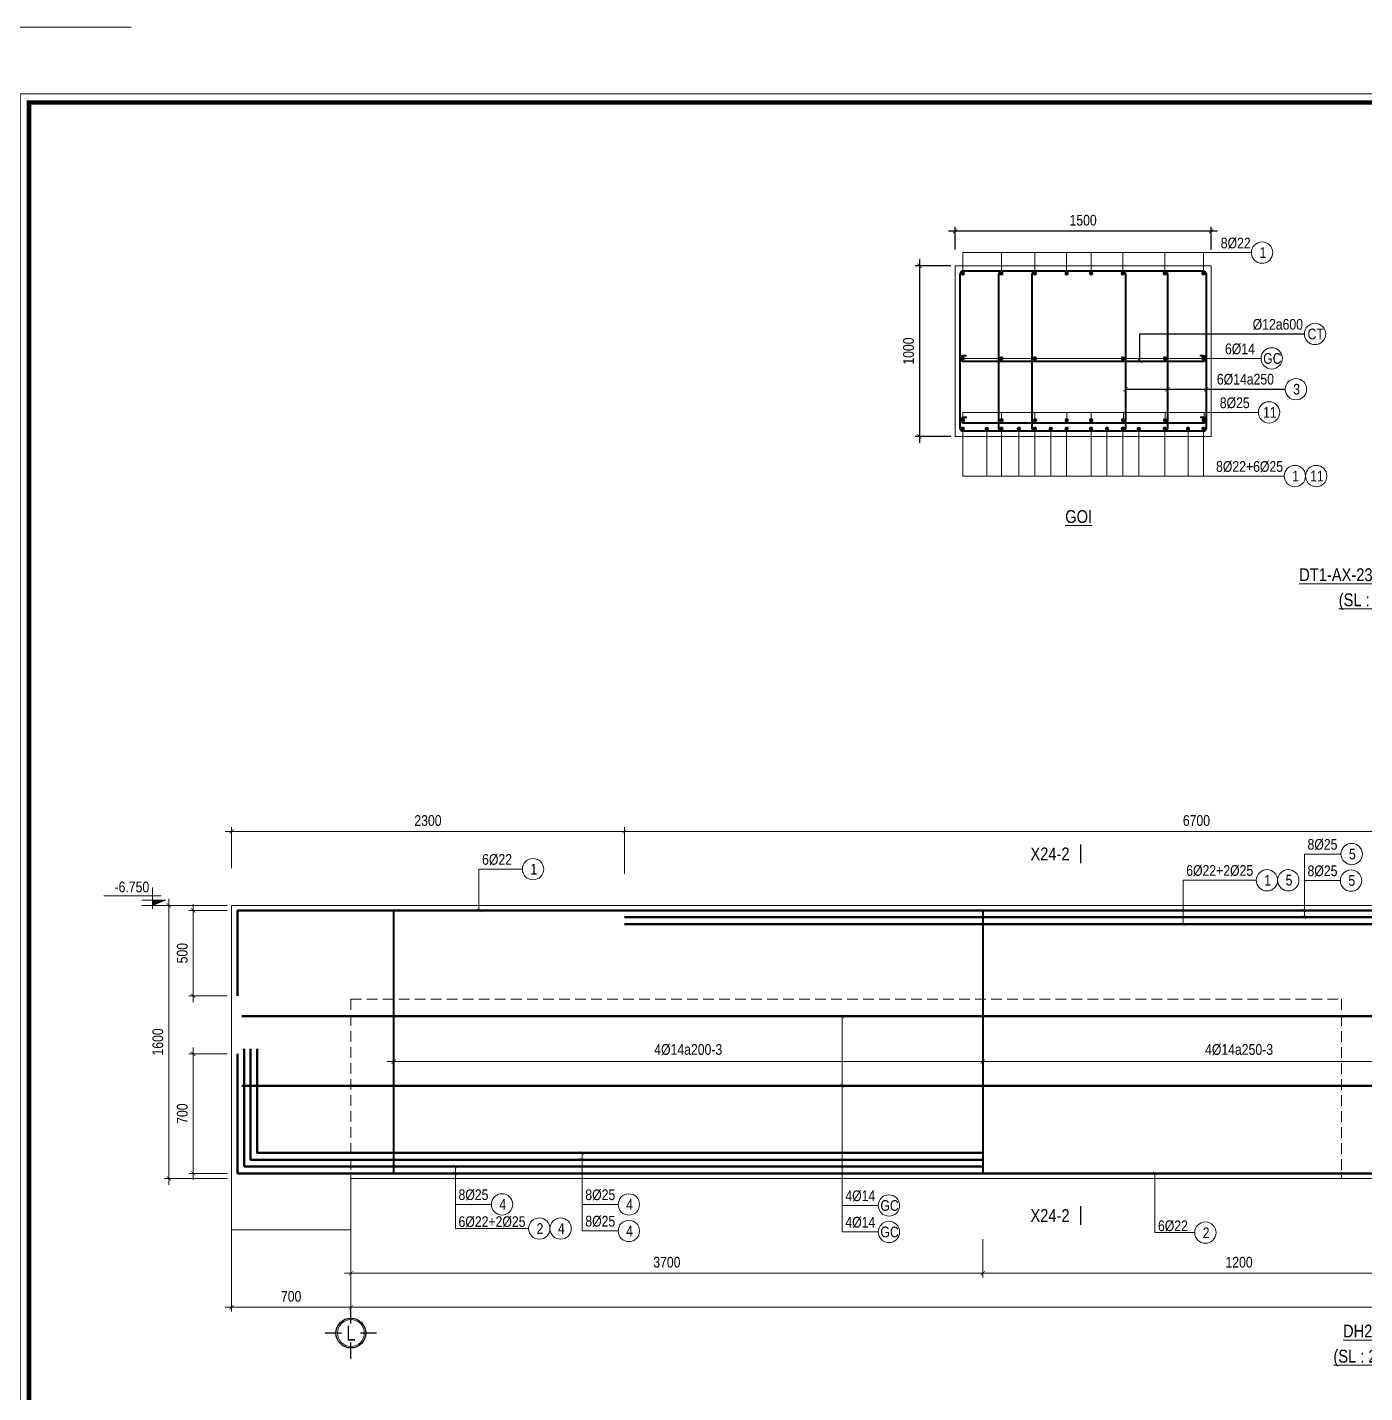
# Model space of a CAD drawing. Header units: millimetres. Extents: x 3014920 to 3563667, y -1638653 to -1356471.
# Drawn here: x 3302465 to 3310296, y -1593926 to -1585927 of the extents above; entities that cross this region are included whole.
import ezdxf
from ezdxf.enums import TextEntityAlignment as Align
from ezdxf.xclip import XClip

# ---------------------------------------------------------------- set-up
doc = ezdxf.new("R2010")
doc.units = ezdxf.units.MM
doc.header["$MEASUREMENT"] = 0
doc.header["$XCLIPFRAME"] = 0
doc.header["$PDMODE"] = 2
doc.linetypes.add('HIDDEN', pattern=[0.375, 0.25, -0.125])
doc.layers.get('0').update_dxf_attribs({"lineweight": 9})
doc.layers.get('Defpoints').update_dxf_attribs({"color": 10, "lineweight": 0})
for name, color, linetype, lineweight in [('2', 2, 'Continuous', 20), ('CDAI', 21, 'Continuous', 40), ('CTHEP', 50, 'Continuous', 50), ('DBAO', 90, 'Continuous', 13), ('DGIONG', 130, 'Continuous', 13), ('HATCH', 154, 'Continuous', 9), ('KTH', 154, 'Continuous', 9), ('Net khuat', 8, 'HIDDEN', 13), ('TEXT', 7, 'Continuous', 15), ('TEXT P X', 1, 'Continuous', 9)]:
    doc.layers.add(name, color=color, linetype=linetype, lineweight=lineweight)
doc.layers.add('8', color=8, linetype='Continuous')
doc.styles.add('HELVECONDENSE', font='VHELVCN_0.TTF')
doc.styles.add('Star-HelCon', font='VHELVCN_0.TTF')
doc.styles.add('TTP-HelCon', font='VHELVCN_0.TTF')
doc.styles.add('VNI-HELVE-CONDENSE', font='VHELVCN_0.TTF')
doc.dimstyles.new('kc-25', dxfattribs={"dimtxt": 62.5, "dimasz": 20, "dimexe": 20, "dimexo": 50, "dimgap": 25, "dimtad": 3, "dimdec": 0, "dimzin": 0, "dimdsep": 46, "dimtxsty": 'VNI-HELVE-CONDENSE', "dimblk": 'DIM', "dimcen": 2.5, "dimclrd": 256, "dimclre": 154, "dimclrt": 7, "dimaunit": 1, "dimadec": 0, "dimazin": 0, "dimtfac": 1, "dimtdec": 0, "dimtix": 1, "dimtmove": 0, "dimatfit": 3, "dimldrblk": 'DOT', "dimfxl": 1, "dimtolj": 1, "dimtzin": 0, "dimarcsym": 0})
doc.dimstyles.new('TTP-25', dxfattribs={"dimscale": 25, "dimtxt": 2.5, "dimasz": 1, "dimexe": 1, "dimexo": 1, "dimgap": 0.09, "dimtad": 0, "dimdec": 4, "dimrnd": 1, "dimzin": 9, "dimdsep": 46, "dimtxsty": 'TTP-HelCon', "dimblk": 'ARCHTICK', "dimcen": 0.09, "dimdle": 1.5, "dimclrd": 256, "dimclre": 256, "dimclrt": 7, "dimadec": 0, "dimazin": 0, "dimtfac": 1, "dimtdec": 4, "dimtmove": 0, "dimatfit": 3, "dimldrblk": 'ARCHTICK', "dimfxl": 1, "dimtvp": 1, "dimtolj": 1, "dimtzin": 0, "dimarcsym": 0})

# ---------------------------------------------------------------- blocks, each defined once
blk = doc.blocks.new('_ArchTick')
at = {"color": 0, "linetype": 'ByBlock', "const_width": 0.15}
blk.add_lwpolyline([(-0.5, -0.5), (0.5, 0.5)], dxfattribs=at)
blk = doc.blocks.new('*D2310')
at = {"layer": 'Defpoints', "color": 0, "transparency": 16777216}
for p in [(1369.3, -1899.7), (4370, -1899.7), (4370, -2124.7)]:
    blk.add_point(p, dxfattribs=at)
at = {"layer": 'KTH', "lineweight": -2, "transparency": 16777216}
for p, q in [((1369.3, -1924.7), (1369.3, -2149.7)), ((4370, -1924.7), (4370, -2149.7)), ((1331.8, -2124.7), (4407.5, -2124.7))]:
    blk.add_line(p, q, dxfattribs=at)
at = {"layer": 'KTH', "lineweight": -2, "transparency": 16777216, "xscale": 25, "yscale": 25, "zscale": 25, "rotation": 180}
blk.add_blockref('_ArchTick', (1369.3, -2124.7), dxfattribs=at)
at = {"layer": 'KTH', "lineweight": -2, "transparency": 16777216, "xscale": 25, "yscale": 25, "zscale": 25}
blk.add_blockref('_ArchTick', (4370, -2124.7), dxfattribs=at)
at = {"layer": 'KTH', "color": 7, "transparency": 16777216, "insert": (2869.7, -2060.8), "char_height": 62.5, "attachment_point": 5, "style": 'TTP-HelCon'}
blk.add_mtext('\\A1;1200', dxfattribs=at)
blk = doc.blocks.new('DIM')
h = blk.add_hatch(color=1)
h.paths.add_polyline_path([(0.49, 0.29, 1), (0.29, 0.49), (-0.19, 0), (0.19, 0)])
h.paths.add_polyline_path([(0.19, 0), (-0.19, 0), (-0.49, -0.29, 1), (-0.29, -0.49)])
at = {"color": 9}
for p, q in [((-0.19, 0), (-1.5, 0)), ((0.19, 0), (1.5, 0))]:
    blk.add_line(p, q, dxfattribs=at)
at = {"color": 1}
for p, q in [((-0.49, -0.29), (0.29, 0.49)), ((-0.29, -0.49), (0.49, 0.29)), ((-0.19, 0), (0.19, 0))]:
    blk.add_line(p, q, dxfattribs=at)
blk.add_arc((-0.39, -0.39), 0.138, 135, 315, dxfattribs=at)
blk = doc.blocks.new('*D2312')
at = {"layer": 'Defpoints', "color": 0, "transparency": 16777216}
for p in [(9920, -1797.3), (-2331, -1899.7), (9920, -2324.6)]:
    blk.add_point(p, dxfattribs=at)
at = {"layer": 'KTH', "lineweight": -2, "transparency": 16777216}
for p, q in [((9920, -1822.3), (9920, -2349.6)), ((-2331, -1924.7), (-2331, -2349.6)), ((-2368.5, -2324.6), (9957.5, -2324.6))]:
    blk.add_line(p, q, dxfattribs=at)
at = {"layer": 'KTH', "lineweight": -2, "transparency": 16777216, "xscale": 25, "yscale": 25, "zscale": 25, "rotation": 180}
blk.add_blockref('_ArchTick', (-2331, -2324.6), dxfattribs=at)
at = {"layer": 'KTH', "lineweight": -2, "transparency": 16777216, "xscale": 25, "yscale": 25, "zscale": 25}
blk.add_blockref('_ArchTick', (9920, -2324.6), dxfattribs=at)
at = {"layer": 'KTH', "color": 7, "transparency": 16777216, "insert": (3794.5, -2260.8), "char_height": 62.5, "attachment_point": 5, "style": 'TTP-HelCon'}
blk.add_mtext('\\A1;10450', dxfattribs=at)
blk = doc.blocks.new('*D2313')
at = {"layer": 'Defpoints', "color": 0, "transparency": 16777216}
for p in [(1369.3, -709.4), (4370, -709.4), (4370, -885.1)]:
    blk.add_point(p, dxfattribs=at)
at = {"layer": 'KTH', "lineweight": -2, "transparency": 16777216}
for p, q in [((1369.3, -734.4), (1369.3, -910.1)), ((4370, -734.4), (4370, -910.1)), ((1331.8, -885.1), (4407.5, -885.1))]:
    blk.add_line(p, q, dxfattribs=at)
at = {"layer": 'KTH', "lineweight": -2, "transparency": 16777216, "xscale": 25, "yscale": 25, "zscale": 25, "rotation": 180}
blk.add_blockref('_ArchTick', (1369.3, -885.1), dxfattribs=at)
at = {"layer": 'KTH', "lineweight": -2, "transparency": 16777216, "xscale": 25, "yscale": 25, "zscale": 25}
blk.add_blockref('_ArchTick', (4370, -885.1), dxfattribs=at)
at = {"layer": 'KTH', "color": 7, "transparency": 16777216, "insert": (2869.7, -815.2), "char_height": 62.5, "attachment_point": 5, "style": 'TTP-HelCon'}
blk.add_mtext('\\A1;4Þ14a250-3', dxfattribs=at)
blk = doc.blocks.new('*D2324')
at = {"layer": 'Defpoints', "color": 0, "transparency": 16777216}
for p in [(-2080.7, -688), (1369.3, -688), (1369.3, -885.1)]:
    blk.add_point(p, dxfattribs=at)
at = {"layer": 'KTH', "lineweight": -2, "transparency": 16777216}
for p, q in [((-2080.7, -713), (-2080.7, -910.1)), ((1369.3, -713), (1369.3, -910.1)), ((-2118.2, -885.1), (1406.8, -885.1))]:
    blk.add_line(p, q, dxfattribs=at)
at = {"layer": 'KTH', "lineweight": -2, "transparency": 16777216, "xscale": 25, "yscale": 25, "zscale": 25, "rotation": 180}
blk.add_blockref('_ArchTick', (-2080.7, -885.1), dxfattribs=at)
at = {"layer": 'KTH', "lineweight": -2, "transparency": 16777216, "xscale": 25, "yscale": 25, "zscale": 25}
blk.add_blockref('_ArchTick', (1369.3, -885.1), dxfattribs=at)
at = {"layer": 'KTH', "color": 7, "transparency": 16777216, "insert": (-355.7, -815.2), "char_height": 62.5, "attachment_point": 5, "style": 'TTP-HelCon'}
blk.add_mtext('\\A1;4Þ14a200-3', dxfattribs=at)
blk = doc.blocks.new('*D2326')
at = {"layer": 'Defpoints', "color": 0, "transparency": 16777216}
for p in [(-729.7, 463), (-729.7, 189), (5970, 189)]:
    blk.add_point(p, dxfattribs=at)
at = {"layer": 'KTH', "lineweight": -2, "transparency": 16777216}
for p, q in [((-729.7, 214), (-729.7, 488)), ((5970, 214), (5970, 488)), ((6007.5, 463), (-767.2, 463))]:
    blk.add_line(p, q, dxfattribs=at)
at = {"layer": 'KTH', "lineweight": -2, "transparency": 16777216, "xscale": 25, "yscale": 25, "zscale": 25, "rotation": 180}
blk.add_blockref('_ArchTick', (-729.7, 463), dxfattribs=at)
at = {"layer": 'KTH', "lineweight": -2, "transparency": 16777216, "xscale": 25, "yscale": 25, "zscale": 25}
blk.add_blockref('_ArchTick', (5970, 463), dxfattribs=at)
at = {"layer": 'KTH', "color": 7, "transparency": 16777216, "insert": (2620.2, 526.8), "char_height": 62.5, "attachment_point": 5, "style": 'TTP-HelCon'}
blk.add_mtext('\\A1;6700', dxfattribs=at)
blk = doc.blocks.new('MC')
at = {"layer": 'CTHEP', "const_width": 10, "elevation": 0}
blk.add_lwpolyline([(36, 150), (36, 0)], dxfattribs=at)
at = {"layer": 'TEXT', "style": 'TTP-HelCon'}
blk.add_attdef('A', text='', height=100, dxfattribs=at).set_placement((-50, 26), align=Align.RIGHT)
blk = doc.blocks.new('CODE')
at = {"layer": 'DBAO'}
for p, q in [((-62.5, -20), (-62.5, 105)), ((-62.5, 0), (-137.5, 30)), ((-137.5, 30), (0, 30)), ((-137.5, 0), (0, 0)), ((-112.5, 55), (223.6, 55))]:
    blk.add_line(p, q, dxfattribs=at)
at = {"layer": 'HATCH', "color": 1}
blk.add_solid([(-62.5, 0), (-137.5, 30), (-62.5, 30)], dxfattribs=at)
blk = doc.blocks.new('*D2330')
at = {"layer": 'Defpoints', "color": 0, "transparency": 16777216}
for p in [(-3029.7, 0), (-3254.3, -500), (-3029.7, -500)]:
    blk.add_point(p, dxfattribs=at)
at = {"layer": 'KTH', "lineweight": -2, "transparency": 16777216}
for p, q in [((-3054.7, 0), (-3279.3, 0)), ((-3254.3, 37.5), (-3254.3, -537.5)), ((-3054.7, -500), (-3279.3, -500))]:
    blk.add_line(p, q, dxfattribs=at)
at = {"layer": 'KTH', "lineweight": -2, "transparency": 16777216, "xscale": 25, "yscale": 25, "zscale": 25}
for p, rotation in [((-3254.3, 0), 90), ((-3254.3, -500), 270)]:
    blk.add_blockref('_ArchTick', p, dxfattribs=dict(at, rotation=rotation))
at = {"layer": 'KTH', "color": 7, "transparency": 16777216, "insert": (-3318.1, -250), "char_height": 62.5, "attachment_point": 5, "rotation": 90, "style": 'TTP-HelCon'}
blk.add_mtext('\\A1;500', dxfattribs=at)
blk = doc.blocks.new('*D2331')
at = {"layer": 'Defpoints', "color": 0, "transparency": 16777216}
for p in [(-3029.7, -840), (-3254.3, -1540), (-3029.7, -1540)]:
    blk.add_point(p, dxfattribs=at)
at = {"layer": 'KTH', "lineweight": -2, "transparency": 16777216}
for p, q in [((-3054.7, -840), (-3279.3, -840)), ((-3254.3, -802.5), (-3254.3, -1577.5)), ((-3054.7, -1540), (-3279.3, -1540))]:
    blk.add_line(p, q, dxfattribs=at)
at = {"layer": 'KTH', "lineweight": -2, "transparency": 16777216, "xscale": 25, "yscale": 25, "zscale": 25}
for p, rotation in [((-3254.3, -840), 90), ((-3254.3, -1540), 270)]:
    blk.add_blockref('_ArchTick', p, dxfattribs=dict(at, rotation=rotation))
at = {"layer": 'KTH', "color": 7, "transparency": 16777216, "insert": (-3318.1, -1190), "char_height": 62.5, "attachment_point": 5, "rotation": 90, "style": 'TTP-HelCon'}
blk.add_mtext('\\A1;700', dxfattribs=at)
blk = doc.blocks.new('dau truc')
blk.add_circle((0, 0), 180)
at = {"layer": '8'}
for p, q in [((0, 127), (0, 345)), ((-127, 0), (-345, 0)), ((0, -345), (0, -127)), ((345, 0), (127, 0))]:
    blk.add_line(p, q, dxfattribs=at)
blk.add_circle((0, 0), 200, dxfattribs=at)
at = {"layer": 'TEXT', "style": 'HELVECONDENSE'}
blk.add_attdef('A', text='', height=233, dxfattribs=at).set_placement((0, 0), align=Align.MIDDLE)
blk = doc.blocks.new('*D2332')
at = {"layer": 'Defpoints', "color": 0, "transparency": 16777216}
for p in [(-2330.7, -1899.7), (1369.3, -1899.7), (-2330.7, -2124.7)]:
    blk.add_point(p, dxfattribs=at)
at = {"layer": 'KTH', "lineweight": -2, "transparency": 16777216}
for p, q in [((-2330.7, -1924.7), (-2330.7, -2149.7)), ((1369.3, -1924.7), (1369.3, -2149.7)), ((1406.8, -2124.7), (-2368.2, -2124.7))]:
    blk.add_line(p, q, dxfattribs=at)
at = {"layer": 'KTH', "lineweight": -2, "transparency": 16777216, "xscale": 25, "yscale": 25, "zscale": 25, "rotation": 180}
blk.add_blockref('_ArchTick', (-2330.7, -2124.7), dxfattribs=at)
at = {"layer": 'KTH', "lineweight": -2, "transparency": 16777216, "xscale": 25, "yscale": 25, "zscale": 25}
blk.add_blockref('_ArchTick', (1369.3, -2124.7), dxfattribs=at)
at = {"layer": 'KTH', "color": 7, "transparency": 16777216, "insert": (-480.7, -2060.8), "char_height": 62.5, "attachment_point": 5, "style": 'TTP-HelCon'}
blk.add_mtext('\\A1;3700', dxfattribs=at)
blk = doc.blocks.new('*D2333')
at = {"layer": 'Defpoints', "color": 0, "transparency": 16777216}
for p in [(-3030.7, -1742.5), (-2331, -1759.7), (-2331, -2324.6)]:
    blk.add_point(p, dxfattribs=at)
at = {"layer": 'KTH', "lineweight": -2, "transparency": 16777216}
for p, q in [((-3030.7, -1767.5), (-3030.7, -2349.6)), ((-2331, -1784.7), (-2331, -2349.6)), ((-3068.2, -2324.6), (-2293.5, -2324.6))]:
    blk.add_line(p, q, dxfattribs=at)
at = {"layer": 'KTH', "lineweight": -2, "transparency": 16777216, "xscale": 25, "yscale": 25, "zscale": 25, "rotation": 180}
blk.add_blockref('_ArchTick', (-3030.7, -2324.6), dxfattribs=at)
at = {"layer": 'KTH', "lineweight": -2, "transparency": 16777216, "xscale": 25, "yscale": 25, "zscale": 25}
blk.add_blockref('_ArchTick', (-2331, -2324.6), dxfattribs=at)
at = {"layer": 'KTH', "color": 7, "transparency": 16777216, "insert": (-2680.8, -2260.8), "char_height": 62.5, "attachment_point": 5, "style": 'TTP-HelCon'}
blk.add_mtext('\\A1;700', dxfattribs=at)
blk = doc.blocks.new('*D2334')
at = {"layer": 'Defpoints', "color": 0, "transparency": 16777216}
for p in [(-3397.4, 30), (-3029.7, 30), (-3029.7, -1570)]:
    blk.add_point(p, dxfattribs=at)
at = {"layer": 'KTH', "lineweight": -2, "transparency": 16777216}
for p, q in [((-3054.7, 30), (-3422.4, 30)), ((-3397.4, -1607.5), (-3397.4, 67.5)), ((-3054.7, -1570), (-3422.4, -1570))]:
    blk.add_line(p, q, dxfattribs=at)
at = {"layer": 'KTH', "lineweight": -2, "transparency": 16777216, "xscale": 25, "yscale": 25, "zscale": 25}
for p, rotation in [((-3397.4, 30), 90), ((-3397.4, -1570), 270)]:
    blk.add_blockref('_ArchTick', p, dxfattribs=dict(at, rotation=rotation))
at = {"layer": 'KTH', "color": 7, "transparency": 16777216, "insert": (-3461.3, -770), "char_height": 62.5, "attachment_point": 5, "rotation": 90, "style": 'TTP-HelCon'}
blk.add_mtext('\\A1;1600', dxfattribs=at)
blk = doc.blocks.new('*D2335')
at = {"layer": 'Defpoints', "color": 0, "transparency": 16777216}
for p in [(-729.7, 463), (-3029.7, 223.3), (-729.7, 223.3)]:
    blk.add_point(p, dxfattribs=at)
at = {"layer": 'KTH', "lineweight": -2, "transparency": 16777216}
for p, q in [((-3029.7, 248.3), (-3029.7, 488)), ((-729.7, 248.3), (-729.7, 488)), ((-3067.2, 463), (-692.2, 463))]:
    blk.add_line(p, q, dxfattribs=at)
at = {"layer": 'KTH', "lineweight": -2, "transparency": 16777216, "xscale": 25, "yscale": 25, "zscale": 25, "rotation": 180}
blk.add_blockref('_ArchTick', (-3029.7, 463), dxfattribs=at)
at = {"layer": 'KTH', "lineweight": -2, "transparency": 16777216, "xscale": 25, "yscale": 25, "zscale": 25}
blk.add_blockref('_ArchTick', (-729.7, 463), dxfattribs=at)
at = {"layer": 'KTH', "color": 7, "transparency": 16777216, "insert": (-1879.7, 526.8), "char_height": 62.5, "attachment_point": 5, "style": 'TTP-HelCon'}
blk.add_mtext('\\A1;2300', dxfattribs=at)
blk = doc.blocks.new('CHG_XX_Khung ten')
blk.add_lwpolyline([(15, 579), (826, 579), (826, 15), (15, 15)], close=True)
at = {"color": 4, "linetype": 'Continuous', "const_width": 1}
blk.add_lwpolyline([(17, 577), (824, 577), (824, 17), (17, 17)], close=True, dxfattribs=at)
at = {"layer": 'Defpoints', "color": 1, "ltscale": 2}
blk.add_lwpolyline([(40.06, 594), (0, 594), (0, 554)], dxfattribs=at)
blk = doc.blocks.new('*D2111')
at = {"layer": 'Defpoints', "color": 0, "ltscale": 500, "transparency": 16777216}
for p in [(3307897.6, -1587323.7), (3307689.3, -1588323.7), (3307897.6, -1588323.7)]:
    blk.add_point(p, dxfattribs=at)
at = {"layer": 'KTH', "lineweight": -2, "ltscale": 500, "transparency": 16777216}
for p, q in [((3307872.6, -1587323.7), (3307664.3, -1587323.7)), ((3307689.3, -1587286.2), (3307689.3, -1588361.2)), ((3307872.6, -1588323.7), (3307664.3, -1588323.7))]:
    blk.add_line(p, q, dxfattribs=at)
at = {"layer": 'KTH', "lineweight": -2, "ltscale": 500, "transparency": 16777216, "xscale": 25, "yscale": 25, "zscale": 25}
for p, rotation in [((3307689.3, -1587323.7), 90), ((3307689.3, -1588323.7), 270)]:
    blk.add_blockref('_ArchTick', p, dxfattribs=dict(at, rotation=rotation))
at = {"layer": 'KTH', "color": 7, "ltscale": 500, "transparency": 16777216, "insert": (3307625.5, -1587823.7), "char_height": 62.5, "attachment_point": 5, "rotation": 90, "style": 'TTP-HelCon'}
blk.add_mtext('\\A1;1000', dxfattribs=at)
blk = doc.blocks.new('*D2112')
at = {"layer": 'Defpoints', "color": 0, "ltscale": 500, "transparency": 16777216}
for p in [(3307897.6, -1587121.5), (3307897.6, -1587254.7), (3309397.6, -1587254.7)]:
    blk.add_point(p, dxfattribs=at)
at = {"layer": 'KTH', "lineweight": -2, "ltscale": 500, "transparency": 16777216}
for p, q in [((3307897.6, -1587229.7), (3307897.6, -1587096.5)), ((3309397.6, -1587229.7), (3309397.6, -1587096.5)), ((3309435.1, -1587121.5), (3307860.1, -1587121.5))]:
    blk.add_line(p, q, dxfattribs=at)
at = {"layer": 'KTH', "lineweight": -2, "ltscale": 500, "transparency": 16777216, "xscale": 25, "yscale": 25, "zscale": 25, "rotation": 180}
blk.add_blockref('_ArchTick', (3307897.6, -1587121.5), dxfattribs=at)
at = {"layer": 'KTH', "lineweight": -2, "ltscale": 500, "transparency": 16777216, "xscale": 25, "yscale": 25, "zscale": 25}
blk.add_blockref('_ArchTick', (3309397.6, -1587121.5), dxfattribs=at)
at = {"layer": 'KTH', "color": 7, "ltscale": 500, "transparency": 16777216, "insert": (3308647.6, -1587057.6), "char_height": 62.5, "attachment_point": 5, "style": 'TTP-HelCon'}
blk.add_mtext('\\A1;1500', dxfattribs=at)
blk = doc.blocks.new('2X-24')
at = {"layer": 'CDAI'}
for points in [[(-2080.67594, 0.00001), (-2080.67594, -1539.99999)], [(1369.32573, 0), (1369.32573, -1540)]]:
    blk.add_lwpolyline(points, dxfattribs=at)
at = {"layer": 'CTHEP'}
for p, q in [((16355.88119, -619.39129), (-2969.98634, -619.39129)), ((-2994.67283, -1540), (-2994.67283, -840.01336)), ((-2956.37132, -1500), (-2956.37132, -810.01336)), ((16355.88119, -1026.66667), (-2969.98634, -1026.66667)), ((1369.32573, -1500), (-2956.37132, -1500)), ((-2994.67283, -1540), (16385.32766, -1539.99999))]:
    blk.add_line(p, q, dxfattribs=at)
for points in [[(-2994.69233, -500.01337), (-2994.69233, 0), (16385.34716, 0)], [(-729.67427, -40), (5969.99117, -40)], [(1369.32573, -1460), (-2918.06981, -1460), (-2918.06981, -810.01336)], [(1369.32573, -1420), (-2879.76831, -1420), (-2879.76831, -810.01336)]]:
    blk.add_lwpolyline(points, dxfattribs=at)
at = {"layer": 'CTHEP', "elevation": 0}
blk.add_lwpolyline([(-729.67427, -80), (5969.99117, -80)], dxfattribs=at)
at = {"layer": 'DBAO', "linetype": 'Continuous'}
for p, q in [((-3029.67283, 30), (4419.99117, 30)), ((-3029.67283, 29.98663), (-3029.67283, -1570.01337)), ((-3029.67283, -1570.01337), (-3029.67283, -1870.01337)), ((-2331.01047, -1870.01337), (-2331.01047, -1570)), ((-3029.67283, -1870.01337), (-2331.01047, -1870.01337))]:
    blk.add_line(p, q, dxfattribs=at)
at = {"layer": 'DBAO', "linetype": 'Continuous', "flags": 128}
for points in [[(-3029.67175, -1570), (-3029.67283, 30)], [(8618.98939, -1720), (8618.98939, -1570), (-2331.01047, -1570)]]:
    blk.add_lwpolyline(points, dxfattribs=at)
at = {"layer": 'Defpoints'}
for p in [(1369.32573, -513.33333), (1369.32573, -1026.66667)]:
    blk.add_point(p, dxfattribs=at)
at = {"layer": 'DGIONG'}
for centre in [(3529.04258, 330.36145), (-1264.42471, 242.13159), (3033.15353, 177.42427), (3158.15353, 177.42427), (3525.56303, 175.38045), (-1445.92052, -1721.93607), (-703.41596, -1722.24381), (819.28955, -1728.10379), (-1228.03099, -1863.04083), (-1103.03099, -1863.04083), (-703.416, -1877.22481), (819.28952, -1883.08478), (2672.59465, -1887.10124)]:
    blk.add_circle(centre, 62.5, dxfattribs=at)
at = {"layer": 'Net khuat', "ltscale": 250}
for p, q in [((-2331.01047, -520), (-2331.01047, -1570)), ((-2331.01047, -520), (3469.00087, -520)), ((3469.00087, -520), (3469.00087, -1570))]:
    blk.add_line(p, q, dxfattribs=at)
ref = blk.add_blockref('MC', (1914.88571, 388.14082), dxfattribs=dict(xscale=-0.75, yscale=0.75, zscale=0.75, rotation=180))
ref.add_attrib('A', 'X24-2', dxfattribs={"layer": 'TEXT', "height": 75, "style": 'TTP-HelCon'}).set_placement((1877.38571, 294.01039), align=Align.RIGHT)
ref = blk.add_blockref('MC', (1914.88571, -1730.46061), dxfattribs=dict(xscale=-0.75, yscale=0.75, zscale=0.75, rotation=180))
ref.add_attrib('A', 'X24-2', dxfattribs={"layer": 'TEXT', "height": 75, "style": 'TTP-HelCon'}).set_placement((1877.38571, -1824.59104), align=Align.RIGHT)
at = {"layer": '2', "ltscale": 300}
ref = blk.add_blockref('dau truc', (-2331.00883, -2475.49672), dxfattribs=dict(at, xscale=0.4367131292819977, yscale=0.4367131292819977, zscale=0.4367131292819977))
ref.add_attrib('A', 'L', dxfattribs={"layer": 'TEXT', "height": 87.5, "style": 'HELVECONDENSE'}).set_placement((-2331.00883, -2475.49672), align=Align.MIDDLE)
at = {"layer": 'KTH', "linetype": 'Continuous', "xscale": -1}
blk.add_blockref('CODE', (-3554.30358, 30), dxfattribs=at)
at = {"layer": 'TEXT', "style": 'TTP-HelCon'}
for s, p in [('8Þ25', (3270.64475, 356.21439, 0)), ('6Þ22', (-1562.65109, 267.98454, 0)), ('6Þ22+2Þ25', (2560.34565, 203.27722, 0)), ('8Þ25', (3270.64466, 201.23339, 0)), ('8Þ25', (-1700.83889, -1696.08313, 0)), ('8Þ25', (-958.33434, -1696.39087, 0)), ('4Þ14', (564.37118, -1702.25085, 0)), ('6Þ22+2Þ25', (-1700.83887, -1853.98407, 0)), ('8Þ25', (-958.33437, -1851.37187, 0)), ('4Þ14', (564.37114, -1857.23184, 0)), ('6Þ22', (2394.8446, -1878.04449, 0))]:
    blk.add_text(s, height=62.5, dxfattribs=at).set_placement(p)
at = {"layer": 'TEXT', "style": 'Star-HelCon'}
for s, p in [('5', (3533.20924, 330.36145)), ('1', (-1260.25805, 242.13159)), ('1', (3037.32019, 177.42427)), ('5', (3162.32019, 177.42427)), ('5', (3529.7297, 175.38045)), ('4', (-1441.75385, -1721.93607)), ('4', (-699.24929, -1722.24381)), ('GC', (823.45622, -1728.10379)), ('2', (-1223.86432, -1863.04083)), ('4', (-1098.86432, -1863.04083)), ('4', (-699.24933, -1877.22481)), ('GC', (823.45619, -1883.08478)), ('2', (2676.76131, -1887.10124))]:
    blk.add_text(s, height=62.5, dxfattribs=at).set_placement(p, align=Align.MIDDLE)
at = {"layer": 'TEXT', "style": 'TTP-HelCon'}
blk.add_text('-6.750', height=62.5, dxfattribs=at).set_placement((-3512.03691, 106.99499), align=Align.RIGHT)
for s, p in [('%%UDH2-X-24(700x1600)', (3886.75363, -2501.32219)), ('%%U(SL : 20CK   L = 19.450)', (3886.75363, -2648.21679))]:
    blk.add_text(s, height=75, dxfattribs=at).set_placement(p, align=Align.CENTER)
at = {"layer": 'KTH'}
for base, p1, p2, picture, middle in [((-729.67427, 462.99694), (-3029.67315, 223.28003), (-729.67427, 223.28003), '*D2335', (-1879.67371, 526.83027)), ((-729.67427, 462.99694), (5969.99117, 188.99233), (-729.67427, 188.99233), '*D2326', (2620.15845, 526.83027)), ((-2331.008828, -2324.632188), (-3030.67328, -1742.51415), (-2331.008828, -1759.666436), '*D2333', (-2680.841054, -2260.798855)), ((-2330.67234, -2124.67645), (1369.32573, -1899.67645), (-2330.67234, -1899.67645), '*D2332', (-480.6733, -2060.84312))]:
    dim = blk.add_linear_dim(base=base, p1=p1, p2=p2, dimstyle='TTP-25', override={"dimtmove": 1}, dxfattribs=at)
    dim.commit()
    dim.dimension.update_dxf_attribs({"geometry": picture, "text_midpoint": middle})
for base, p1, p2, picture, middle in [((-3397.44572, 30), (-3029.67332, -1570), (-3029.67332, 30), '*D2334', (-3461.27905, -770)), ((-3254.30358, -500), (-3029.67283, 0), (-3029.67283, -500), '*D2330', (-3318.13691, -250)), ((-3254.30358, -1540), (-3029.67283, -840), (-3029.67283, -1540), '*D2331', (-3318.13691, -1190))]:
    dim = blk.add_linear_dim(base=base, p1=p1, p2=p2, angle=90, dimstyle='TTP-25', override={"dimtmove": 1}, dxfattribs=at)
    dim.commit()
    dim.dimension.update_dxf_attribs({"geometry": picture, "text_midpoint": middle})
at = {"layer": 'KTH', "color": 1}
for base, p1, p2, text, picture, middle in [((1369.32573, -885.10787), (-2080.68344, -687.9712), (1369.32573, -687.97121), '4Þ14a200-3', '*D2324', (-355.67885, -815.1912)), ((4369.98956, -885.10788), (1369.32573, -709.37838), (4369.98956, -709.37838), '4Þ14a250-3', '*D2313', (2869.65765, -815.19121))]:
    dim = blk.add_linear_dim(base=base, p1=p1, p2=p2, text=text, dimstyle='TTP-25', override={"dimtmove": 1}, dxfattribs=at)
    dim.commit()
    dim.dimension.update_dxf_attribs({"geometry": picture, "text_midpoint": middle})
at = {"layer": 'KTH'}
dim = blk.add_linear_dim(base=(9919.99117, -2324.63219), p1=(-2331.00883, -1899.67645), p2=(9919.99117, -1797.33571), angle=180, text='10450', dimstyle='TTP-25', override={"dimtmove": 1}, dxfattribs=at)
dim.commit()
dim.dimension.update_dxf_attribs({"geometry": '*D2312', "text_midpoint": (3794.49117, -2260.79885)})
dim = blk.add_linear_dim(base=(4369.98956, -2124.67645), p1=(1369.32573, -1899.67645), p2=(4369.98956, -1899.67645), text='1200', dimstyle='TTP-25', override={"dimtmove": 1}, dxfattribs=at)
dim.commit()
dim.dimension.update_dxf_attribs({"geometry": '*D2310', "text_midpoint": (2869.65765, -2060.84312)})
at = {"layer": 'DGIONG'}
for points in [[(3252.13281, 0), (3252.13262, 330.36145), (3466.54258, 330.36145)], [(-1581.16293, 0), (-1581.16312, 242.13159), (-1326.92471, 242.13159)], [(2541.8338, -80), (2541.83362, 177.42427), (2970.65353, 177.42427)], [(3252.1328, -40), (3252.13262, 175.38045), (3463.06303, 175.38045)], [(545.85925, -619.39129), (545.85914, -1728.10379), (756.78955, -1728.10379)], [(545.85923, -1026.66667), (545.85911, -1883.08478), (756.78952, -1883.08478)], [(-976.84626, -1420), (-976.84637, -1722.24381), (-765.91596, -1722.24381)], [(-1719.35084, -1500), (-1719.35095, -1721.93607), (-1508.42054, -1721.93607)], [(-976.84625, -1460), (-976.84641, -1877.22481), (-765.916, -1877.22481)], [(-1719.3508, -1540), (-1719.3509, -1863.04083), (-1290.53099, -1863.04083)], [(2376.33266, -1540), (2376.33257, -1887.10124), (2610.09465, -1887.10124)]]:
    blk.add_leader(points, dimstyle='kc-25', override={"dimtad": 0, "dimldrblk": 'ArchTick', "dimfxl": 100, "dimarcsym": 1}, dxfattribs=at)

msp = doc.modelspace()

# ---------------------------------------------------------------- block references
at = {"layer": 'TEXT P X', "color": 5}
ref = msp.add_blockref('2X-24', (3306690.94067, -1591101.08209), dxfattribs=at)
XClip(ref).set_block_clipping_path([(-3864.7061409168, -2749.978821906), (11831.5905849528, 718.2824846089)])

# ---------------------------------------------------------------- next in the draw order: block references
at = {"color": 5, "xscale": 25.92478421704392, "yscale": 25.92478421704392, "zscale": 25.92478421704392}
msp.add_blockref('CHG_XX_Khung ten', (3302034.29319, -1601326.46106), dxfattribs=at)

# ---------------------------------------------------------------- next in the draw order: linework, layer by layer
at = {"layer": 'CDAI'}
for points in [[(3307946.31538, -1587353.71544), (3309348.81538, -1587353.71544, -0.4142135624), (3309367.56538, -1587372.46544), (3309367.56538, -1588274.96544, -0.4142135624), (3309348.81538, -1588293.71544), (3307946.31538, -1588293.71544, -0.4142135624), (3307927.56538, -1588274.96544), (3307927.56538, -1587372.46544, -0.4142135624)], [(3308172.74395, -1587353.71544), (3309122.38681, -1587353.71544, -0.4142135624), (3309141.13681, -1587372.46544), (3309141.13681, -1588274.96544, -0.4142135624), (3309122.38681, -1588293.71544), (3308172.74395, -1588293.71544, -0.4142135624), (3308153.99395, -1588274.96544), (3308153.99395, -1587372.46544, -0.4142135624)], [(3308368.62307, -1587353.71544), (3308876.50769, -1587353.71544, -0.4142135624), (3308895.25769, -1587372.46544), (3308895.25769, -1588274.96544, -0.4142135624), (3308876.50769, -1588293.71544), (3308368.62307, -1588293.71544, -0.4142135624), (3308349.87307, -1588274.96544), (3308349.87307, -1587372.46544, -0.4142135624)]]:
    msp.add_lwpolyline(points, format="xyb", close=True, dxfattribs=at)
for points in [[(3307964.48537, -1587852.04877), (3307942.56538, -1587852.04877, 0.4142135624), (3307927.56538, -1587867.04877, 0.4142135624), (3307942.56538, -1587882.04877), (3309352.56538, -1587882.04877, 0.4142135624), (3309367.56538, -1587867.04877, 0.4142135624), (3309352.56538, -1587852.04877), (3309330.64539, -1587852.04877)], [(3307966.26004, -1588213.64507), (3307944.34004, -1588213.64507, 0.4142135624), (3307929.34004, -1588228.64507, 0.4142135624), (3307944.34004, -1588243.64507), (3309354.34004, -1588243.64507, 0.4142135624), (3309369.34004, -1588228.64507, 0.4142135624), (3309354.34004, -1588213.64507), (3309332.42005, -1588213.64507)]]:
    msp.add_lwpolyline(points, format="xyb", dxfattribs=at)
at = {"layer": 'CTHEP', "const_width": 12.5}
for points in [[(3307936.31538, -1587368.71544, 1), (3307948.81538, -1587368.71544, 1)], [(3308162.74395, -1587368.71544, -1), (3308175.24395, -1587368.71544, -1)], [(3308358.62307, -1587368.71544, -1), (3308371.12307, -1587368.71544, -1)], [(3308557.27692, -1587368.71544, 1), (3308544.77692, -1587368.71544, 1)], [(3308687.85384, -1587368.71544, -1), (3308700.35384, -1587368.71544, -1)], [(3308874.00769, -1587368.71544, -1), (3308886.50769, -1587368.71544, -1)], [(3309132.38681, -1587368.71544, 1), (3309119.88681, -1587368.71544, 1)], [(3309346.31538, -1587368.71544, 1), (3309358.81538, -1587368.71544, 1)], [(3307936.31538, -1587867.04877, 1), (3307948.81538, -1587867.04877, 1)], [(3308162.74395, -1587867.04877, -1), (3308175.24395, -1587867.04877, -1)], [(3308358.62307, -1587867.04877, -1), (3308371.12307, -1587867.04877, -1)], [(3308874.00769, -1587867.04877, -1), (3308886.50769, -1587867.04877, -1)], [(3309132.38681, -1587867.04877, 1), (3309119.88681, -1587867.04877, 1)], [(3309346.31538, -1587867.04877, 1), (3309358.81538, -1587867.04877, 1)], [(3307937.67871, -1588229.01825, 1), (3307950.17871, -1588229.01825, 1)], [(3308164.10728, -1588229.01825, 1), (3308176.60728, -1588229.01825, 1)], [(3308359.9864, -1588229.01825, 1), (3308372.4864, -1588229.01825, 1)], [(3308557.65298, -1588229.01825, -1), (3308545.15298, -1588229.01825, -1)], [(3308688.2299, -1588229.01825, 1), (3308700.7299, -1588229.01825, 1)], [(3308875.37102, -1588229.01825, 1), (3308887.87102, -1588229.01825, 1)], [(3309133.75014, -1588229.01825, -1), (3309121.25014, -1588229.01825, -1)], [(3309347.67871, -1588229.01825, 1), (3309360.17871, -1588229.01825, 1)], [(3307936.31538, -1588278.71544, 1), (3307948.81538, -1588278.71544, 1)], [(3308077.02967, -1588278.71544, 1), (3308089.52967, -1588278.71544, 1)], [(3308162.74395, -1588278.71544, 1), (3308175.24395, -1588278.71544, 1)], [(3308265.54615, -1588278.71544, 1), (3308278.04615, -1588278.71544, 1)], [(3308358.62307, -1588278.71544, 1), (3308371.12307, -1588278.71544, 1)], [(3308451.7, -1588278.71544, 1), (3308464.2, -1588278.71544, 1)], [(3308557.27692, -1588278.71544, -1), (3308544.77692, -1588278.71544, -1)], [(3308687.85384, -1588278.71544, 1), (3308700.35384, -1588278.71544, 1)], [(3308780.93077, -1588278.71544, 1), (3308793.43077, -1588278.71544, 1)], [(3308874.00769, -1588278.71544, 1), (3308886.50769, -1588278.71544, 1)], [(3308979.58461, -1588278.71544, -1), (3308967.08461, -1588278.71544, -1)], [(3309132.38681, -1588278.71544, -1), (3309119.88681, -1588278.71544, -1)], [(3309268.10109, -1588278.71544, -1), (3309255.60109, -1588278.71544, -1)], [(3309346.31538, -1588278.71544, 1), (3309358.81538, -1588278.71544, 1)]]:
    msp.add_lwpolyline(points, format="xyb", close=True, dxfattribs=at)
at = {"layer": 'DBAO', "flags": 128}
for points in [[(3307897.56538, -1587323.71544), (3309397.56538, -1587323.71544)], [(3309397.56538, -1587323.71544), (3309397.56538, -1588323.71544), (3307897.56538, -1588323.71544), (3307897.56538, -1587323.71544)]]:
    msp.add_lwpolyline(points, dxfattribs=at)
at = {"layer": 'DGIONG'}
for p, q in [((3307942.56538, -1587368.71544), (3307942.56538, -1587246.96544)), ((3307942.56538, -1587246.96544), (3309633.16189, -1587246.96544)), ((3308168.99395, -1587368.71544), (3308168.99395, -1587246.96544)), ((3308364.87307, -1587368.71544), (3308364.87307, -1587246.96544)), ((3308551.02692, -1587368.71544), (3308551.02692, -1587246.96544)), ((3308694.10384, -1587368.71544), (3308694.10384, -1587246.96544)), ((3308880.25769, -1587368.71544), (3308880.25769, -1587246.96544)), ((3309126.13681, -1587368.71544), (3309126.13681, -1587246.96544)), ((3309352.56538, -1587368.71544), (3309352.56538, -1587246.96544)), ((3307942.56538, -1587867.04877), (3309689.12644, -1587867.04877)), ((3307942.68163, -1588183.09694), (3309674.06742, -1588183.09694)), ((3307942.68163, -1588229.01825), (3307942.68163, -1588183.09694)), ((3308170.22413, -1588229.01825), (3308170.22413, -1588183.09694)), ((3308365.24913, -1588229.01825), (3308365.24913, -1588183.09694)), ((3308551.40298, -1588229.01825), (3308551.40298, -1588183.09694)), ((3308694.4799, -1588229.01825), (3308694.4799, -1588183.09694)), ((3308883.67013, -1588229.01825), (3308883.67013, -1588183.09694)), ((3309127.31113, -1588229.01825), (3309127.31113, -1588183.09694)), ((3309355.51713, -1588229.01825), (3309355.51713, -1588183.09694)), ((3307942.56538, -1588556.11726), (3307942.56538, -1588278.71544)), ((3308083.27967, -1588556.11726), (3308083.27967, -1588278.71544)), ((3308168.99395, -1588556.11726), (3308168.99395, -1588278.71544)), ((3308271.79615, -1588556.11726), (3308271.79615, -1588278.71544)), ((3308364.87307, -1588556.11726), (3308364.87307, -1588278.71544)), ((3308457.95, -1588556.11726), (3308457.95, -1588278.71544)), ((3308551.02692, -1588278.71544), (3308551.02692, -1588556.11726)), ((3308694.10384, -1588278.71544), (3308694.10384, -1588556.11726)), ((3308787.18077, -1588556.11726), (3308787.18077, -1588278.71544)), ((3308880.25769, -1588556.11726), (3308880.25769, -1588278.71544)), ((3308973.33461, -1588556.11726), (3308973.33461, -1588278.71544)), ((3309126.13681, -1588556.11726), (3309126.13681, -1588278.71544)), ((3309261.85109, -1588556.11726), (3309261.85109, -1588278.71544)), ((3309352.56538, -1588556.11726), (3309352.56538, -1588278.71544)), ((3307942.56538, -1588556.11726), (3309824.82856, -1588556.11726))]:
    msp.add_line(p, q, dxfattribs=at)
for centre in [(3309695.66189, -1587246.96544), (3310005.41549, -1587723.48797), (3309751.62644, -1587867.04877), (3309893.49222, -1588047.22794), (3309736.56742, -1588183.09694), (3309887.32856, -1588556.11726), (3310012.32856, -1588556.11726)]:
    msp.add_circle(centre, 62.5, dxfattribs=at)

# ---------------------------------------------------------------- next in the draw order: texts
at = {"layer": 'TEXT', "style": 'TTP-HelCon'}
for s, p in [('8Þ22', (3309453.52371, -1587221.96544)), ('Þ12a600', (3309640.33007, -1587698.48797)), ('6Þ14', (3309478.29117, -1587842.04877)), ('6Þ14a250', (3309430.66892, -1588019.82244)), ('8Þ25', (3309447.68815, -1588158.09694)), ('8Þ22+6Þ25', (3309426.02371, -1588531.11726))]:
    msp.add_text(s, height=62.5, dxfattribs=at).set_placement(p)
at = {"layer": 'TEXT', "style": 'Star-HelCon'}
for s, p in [('1', (3309699.82856, -1587246.96544)), ('CT', (3310009.58216, -1587723.48797)), ('GC', (3309755.79311, -1587867.04877)), ('3', (3309897.65888, -1588047.22794)), ('11', (3309740.73408, -1588183.09694)), ('1', (3309891.49522, -1588556.11726)), ('11', (3310016.49522, -1588556.11726))]:
    msp.add_text(s, height=62.5, dxfattribs=at).set_placement(p, align=Align.MIDDLE)
at = {"layer": 'TEXT', "style": 'TTP-HelCon'}
for s, p in [('%%UGOI', (3308621.40868, -1588830.69295)), ('%%UDT1-AX-23(1500x1000)', (3310368.86983, -1589171.50588)), ('%%U(SL : 01CK)', (3310368.86983, -1589318.40048))]:
    msp.add_text(s, height=75, dxfattribs=at).set_placement(p, align=Align.CENTER)

# ---------------------------------------------------------------- next in the draw order: dimensions: what is measured, and where the dimension line sits
at = {"layer": 'KTH', "ltscale": 500}
dim = msp.add_linear_dim(base=(3307897.56538, -1587121.46544), p1=(3309397.56538, -1587254.70349), p2=(3307897.56538, -1587254.70349), dimstyle='TTP-25', dxfattribs=at)
dim.commit()
dim.dimension.update_dxf_attribs({"geometry": '*D2112', "text_midpoint": (3308647.56538, -1587057.63211)})
dim = msp.add_linear_dim(base=(3307689.32774, -1588323.71544), p1=(3307897.56538, -1587323.71544), p2=(3307897.56538, -1588323.71544), angle=90, dimstyle='TTP-25', dxfattribs=at)
dim.commit()
dim.dimension.update_dxf_attribs({"geometry": '*D2111', "text_midpoint": (3307625.49441, -1587823.71544)})

# ---------------------------------------------------------------- next in the draw order: leaders
at = {"layer": 'DGIONG'}
for points in [[(3308980.24955, -1587882.04877), (3308980.24955, -1587723.48797), (3309942.91549, -1587723.48797)], [(3308895.25769, -1588047.22794), (3309830.99222, -1588047.22794)], [(3309141.13681, -1588047.22794), (3309830.99222, -1588047.22794)], [(3309367.56538, -1588047.22794), (3309830.99222, -1588047.22794)]]:
    msp.add_leader(points, dimstyle='TTP-25', dxfattribs=at)

doc.saveas('drawing.dxf')
